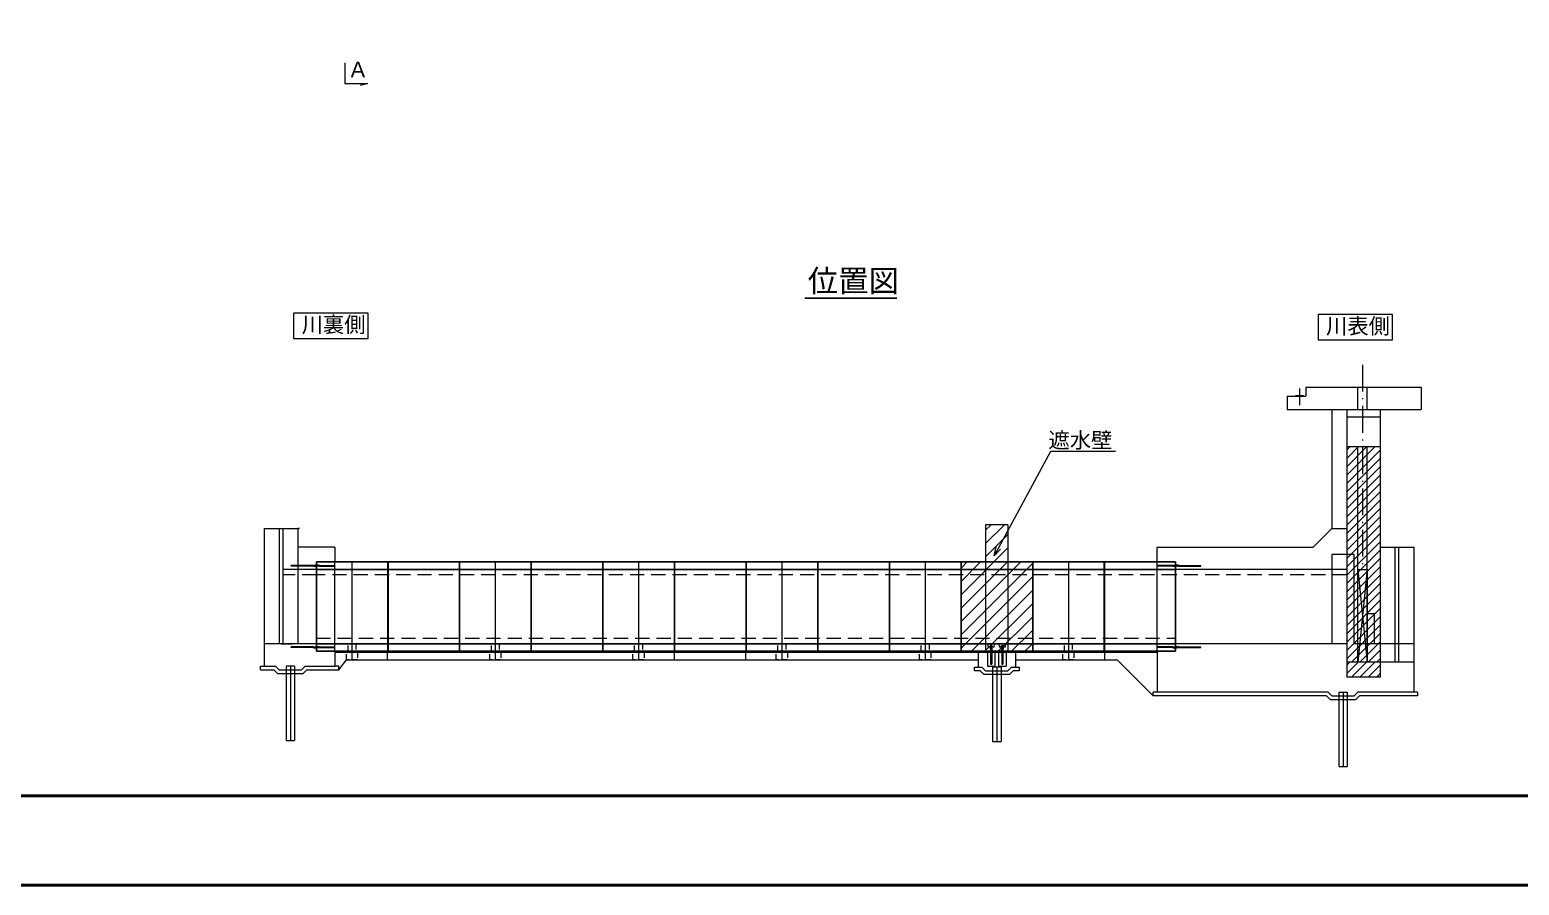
# Model space of a CAD drawing. Header units: millimetres. Extents: x 0 to 25230, y 0 to 17820.
# Drawn here: x 10200 to 20210, y 0 to 5752 of the extents above; entities that cross this region are included whole.
import ezdxf
from ezdxf import colors
from ezdxf.entities.mleader import LeaderData, LeaderLine
from ezdxf.math import Vec2, Vec3

# ---------------------------------------------------------------- set-up
doc = ezdxf.new("R2010")
doc.units = ezdxf.units.MM
doc.header["$LTSCALE"] = 30
for name, pattern in [('CENTER2', [28.575, 19.05, -3.175, 3.175, -3.175]), ('HIDDEN', [9.525, 6.35, -3.175]), ('HIDDEN2', [4.7625, 3.175, -1.5875]), ('SXF_一点短鎖線', [9.25, 6, -1.5, 0.25, -1.5])]:
    doc.linetypes.add(name, pattern=pattern)
for name, color, linetype, lineweight in [('0その他', 7, 'Continuous', 13), ('0中心線', 7, 'CENTER2', 5), ('0文字', 41, 'Continuous', 5), ('1Pca-BOX', 3, 'Continuous', 25), ('1Pca-BOX割付', 4, 'Continuous', 13), ('1アンカーボルト孔', 30, 'Continuous', 13), ('1グラウトホール', 1, 'HIDDEN2', 13), ('2均し基礎コンクリート', 140, 'Continuous', 13), ('2現場打ち・増しコン', 1, 'HIDDEN2', 13), ('2遮水・可とう矢板', 43, 'Continuous', 13), ('3機械式継手', 220, 'Continuous', 13), ('3金具', 243, 'Continuous', 13), ('D-TTL', 2, 'Continuous', 50)]:
    doc.layers.add(name, color=color, linetype=linetype, lineweight=lineweight)
doc.layers.add('0タイトル', color=7, linetype='Continuous')
doc.layers.add('D-WORK作業ﾚｲﾔ', color=9, linetype='Continuous', lineweight=9, plot=False)
doc.styles.get("Standard").update_dxf_attribs({"font": 'MS Gothic.ttf'})
doc.styles.add('寸法文字', font='MS Gothic.ttf')

# ---------------------------------------------------------------- blocks, each defined once
blk = doc.blocks.new('*U6')
at = {"layer": '0中心線', "ltscale": 0.1}
blk.add_line((682, 0), (-482, 0), dxfattribs=at)
at = {"layer": '3機械式継手'}
for p, q in [((-77, 8), (-482, 8)), ((-482, -8), (-482, 8)), ((-77, -13), (-77, 13)), ((-77, 13), (-22, 13)), ((-18, 13), (-22, 13)), ((-18, 13), (0, 13)), ((0, 13), (0, -13)), ((18, 13), (0, 13)), ((0, 13), (0, -13)), ((18, 13), (22, 13)), ((77, 13), (22, 13)), ((77, -13), (77, 13)), ((77, 8), (682, 8)), ((682, -8), (682, 8)), ((-77, -8), (-482, -8)), ((-77, -13), (-22, -13)), ((-18, -13), (-22, -13)), ((-18, -13), (0, -13)), ((18, -13), (0, -13)), ((18, -13), (22, -13)), ((77, -13), (22, -13)), ((77, -8), (682, -8))]:
    blk.add_line(p, q, dxfattribs=at)
at = {"layer": '3機械式継手', "linetype": 'HIDDEN2', "ltscale": 0.6}
for p, q in [((-77, 8), (0, 8)), ((-32, -8), (-32, 8)), ((-21, -8), (-21, 8)), ((77, 8), (0, 8)), ((21, -8), (21, 8)), ((32, -8), (32, 8)), ((-77, -8), (0, -8)), ((77, -8), (0, -8))]:
    blk.add_line(p, q, dxfattribs=at)
blk = doc.blocks.new('_Open30')
at = {"color": 0, "linetype": 'ByBlock', "lineweight": -2}
for p, q in [((-1, 0.27), (0, 0)), ((0, 0), (-1, -0.27)), ((0, 0), (-1, 0))]:
    blk.add_line(p, q, dxfattribs=at)

msp = doc.modelspace()

# ---------------------------------------------------------------- hatches: boundary and pattern name
at = {"layer": '0その他'}
h = msp.add_hatch(dxfattribs=at)
h.set_pattern_fill('ANSI31', color=256, scale=20)
h.set_pattern_definition([(45, (84.043, 3628.174), (-44.90128, 44.90128), [])])
h.paths.add_polyline_path([(16938.06, 2174.11), (16773.81, 2174.11), (16773.81, 2424.11), (16623.81, 2424.11), (16623.81, 2174.11), (16459.56, 2174.11), (16459.56, 1566.61), (16938.06, 1566.61)])
at = {"layer": '2現場打ち・増しコン', "linetype": 'Continuous'}
h = msp.add_hatch(dxfattribs=at)
h.set_pattern_fill('ANSI31', color=256, scale=12.5)
h.set_pattern_definition([(45, (-295.182, 50426.557), (-28.0633, 28.0633), [])])
h.paths.add_polyline_path([(19276.13, 1499.11), (19276.13, 2949.11), (19051.13, 2949.11), (19051.13, 1499.11)])
h = msp.add_hatch(dxfattribs=at)
h.set_pattern_fill('ANSI31', color=256, scale=12.5)
h.set_pattern_definition([(45, (-295.182, 50326.557), (-28.0633, 28.0633), [])])
h.paths.add_polyline_path([(19276.13, 1399.11), (19276.13, 1499.11), (19051.13, 1499.11), (19051.13, 1399.11)])

# ---------------------------------------------------------------- linework, layer by layer
at = {"layer": '0タイトル'}
msp.add_line((15408.8, 3946.58), (16027.36, 3946.58), dxfattribs=at)
at = {"layer": '0中心線', "linetype": 'SXF_一点短鎖線'}
msp.add_line((19157.38, 3500.35), (19157.38, 2124.11), dxfattribs=at)
at = {"layer": '0中心線'}
for p, q in [((11951.06, 1474.11), (11951.06, 974.11)), ((16698.81, 1466.61), (16698.81, 966.61)), ((19026.13, 1299.11), (19026.13, 799.11))]:
    msp.add_line(p, q, dxfattribs=at)
at = {"layer": '0文字'}
msp.add_lwpolyline([(12318.19, 5530.79), (12318.19, 5391.69), (12468.77, 5391.69), (12420.3, 5377.03)], dxfattribs=at)
for points in [[(12473.16, 3846.58), (11973.16, 3846.58), (11973.16, 3676.58), (12473.16, 3676.58)], [(19358.08, 3837.13), (18858.08, 3837.13), (18858.08, 3667.13), (19358.08, 3667.13)]]:
    msp.add_lwpolyline(points, close=True, dxfattribs=at)
at = {"layer": '1Pca-BOX'}
for p, q in [((12126.06, 2174.11), (17901.06, 2174.11)), ((12126.06, 2174.11), (12126.06, 1574.11)), ((17901.06, 2124.11), (12126.06, 2124.11)), ((17901.06, 2174.11), (17901.06, 1574.11)), ((17901.06, 1624.11), (12126.06, 1624.11)), ((12126.06, 1574.11), (17901.06, 1574.11))]:
    msp.add_line(p, q, dxfattribs=at)
at = {"layer": '1Pca-BOX', "linetype": 'HIDDEN2', "lineweight": 9}
for p, q in [((17901.06, 2086.61), (12126.06, 2086.61)), ((12126.06, 1661.61), (17901.06, 1661.61))]:
    msp.add_line(p, q, dxfattribs=at)
at = {"layer": '1Pca-BOX割付'}
for p, q in [((12604.56, 2174.11), (12604.56, 1574.11)), ((12607.56, 2174.11), (12607.56, 1574.11)), ((13086.06, 2174.11), (13086.06, 1574.11)), ((13089.06, 2174.11), (13089.06, 1574.11)), ((13567.56, 2174.11), (13567.56, 1574.11)), ((13570.56, 2174.11), (13570.56, 1574.11)), ((14049.06, 2174.11), (14049.06, 1574.11)), ((14052.06, 2174.11), (14052.06, 1574.11)), ((14530.56, 2174.11), (14530.56, 1574.11)), ((14533.56, 2174.11), (14533.56, 1574.11)), ((15012.06, 2174.11), (15012.06, 1574.11)), ((15015.06, 2174.11), (15015.06, 1574.11)), ((15493.56, 2174.11), (15493.56, 1574.11)), ((15496.56, 2174.11), (15496.56, 1574.11)), ((15975.06, 2174.11), (15975.06, 1574.11)), ((15978.06, 2174.11), (15978.06, 1574.11)), ((16456.56, 2174.11), (16456.56, 1574.11)), ((16459.56, 2174.11), (16459.56, 1574.11)), ((16938.06, 2174.11), (16938.06, 1574.11)), ((16941.06, 2174.11), (16941.06, 1574.11)), ((17419.56, 2174.11), (17419.56, 1574.11)), ((17422.56, 2174.11), (17422.56, 1574.11))]:
    msp.add_line(p, q, dxfattribs=at)
at = {"layer": '1アンカーボルト孔', "linetype": 'HIDDEN', "ltscale": 3}
for p, q in [((16636.31, 1566.61), (16636.31, 1474.11)), ((16686.31, 1566.61), (16686.31, 1474.11)), ((16711.31, 1566.61), (16711.31, 1474.11)), ((16761.31, 1566.61), (16761.31, 1474.11)), ((16636.31, 1474.11), (16686.31, 1474.11)), ((16711.31, 1474.11), (16761.31, 1474.11))]:
    msp.add_line(p, q, dxfattribs=at)
at = {"layer": '1アンカーボルト孔', "ltscale": 10}
for p, q in [((16653.81, 1601.61), (16656.31, 1574.11)), ((16728.81, 1601.61), (16731.31, 1574.11))]:
    msp.add_line(p, q, dxfattribs=at)
at = {"layer": '1アンカーボルト孔', "ltscale": 3}
for p, q in [((16656.31, 1574.11), (16666.31, 1574.11)), ((16666.31, 1574.11), (16668.81, 1601.61)), ((16731.31, 1574.11), (16741.31, 1574.11)), ((16741.31, 1574.11), (16743.81, 1601.61))]:
    msp.add_line(p, q, dxfattribs=at)
for points in [[(16642.56, 1601.61), (16640.06, 1624.11), (16682.56, 1624.11), (16680.06, 1601.61)], [(16717.56, 1601.61), (16715.06, 1624.11), (16757.56, 1624.11), (16755.06, 1601.61)]]:
    msp.add_lwpolyline(points, close=True, dxfattribs=at)
at = {"layer": '1グラウトホール', "ltscale": 0.4}
for points in [[(12339.06, 1624.11), (12391.56, 1624.11), (12391.56, 1574.11), (12339.06, 1574.11)], [(13302.06, 1624.11), (13354.56, 1624.11), (13354.56, 1574.11), (13302.06, 1574.11)], [(14265.06, 1624.11), (14317.56, 1624.11), (14317.56, 1574.11), (14265.06, 1574.11)], [(15228.06, 1624.11), (15280.56, 1624.11), (15280.56, 1574.11), (15228.06, 1574.11)], [(16191.06, 1624.11), (16243.56, 1624.11), (16243.56, 1574.11), (16191.06, 1574.11)], [(17154.06, 1624.11), (17206.56, 1624.11), (17206.56, 1574.11), (17154.06, 1574.11)], [(12327.81, 1566.61), (12402.81, 1566.61), (12402.81, 1516.61), (12327.81, 1516.61)], [(13290.81, 1566.61), (13365.81, 1566.61), (13365.81, 1516.61), (13290.81, 1516.61)], [(14253.81, 1566.61), (14328.81, 1566.61), (14328.81, 1516.61), (14253.81, 1516.61)], [(15216.81, 1566.61), (15291.81, 1566.61), (15291.81, 1516.61), (15216.81, 1516.61)], [(16179.81, 1566.61), (16254.81, 1566.61), (16254.81, 1516.61), (16179.81, 1516.61)], [(17142.81, 1566.61), (17217.81, 1566.61), (17217.81, 1516.61), (17142.81, 1516.61)]]:
    msp.add_lwpolyline(points, close=True, dxfattribs=at)
at = {"layer": '2均し基礎コンクリート'}
for p, q in [((12251.13, 1566.61), (17776.06, 1566.61)), ((12276.06, 1449.11), (12327.81, 1516.61)), ((12327.81, 1516.61), (16573.81, 1516.61)), ((12604.56, 1516.61), (12604.56, 1566.61)), ((14533.56, 1516.61), (14533.56, 1566.61)), ((15012.06, 1516.61), (15012.06, 1566.61)), ((16823.81, 1516.61), (17508.56, 1516.61)), ((17422.56, 1566.61), (17422.56, 1516.61)), ((17508.56, 1516.61), (17751.06, 1274.11)), ((17776.06, 1299.11), (17751.06, 1299.11)), ((17751.06, 1274.11), (17751.06, 1299.11)), ((18915.78, 1274.11), (17751.06, 1274.11)), ((18915.78, 1274.11), (18940.78, 1249.11)), ((18940.78, 1249.11), (19111.49, 1249.11)), ((19111.49, 1249.11), (19136.49, 1274.11)), ((19526.13, 1274.11), (19136.49, 1274.11)), ((19526.13, 1299.11), (19501.13, 1299.11)), ((19526.13, 1299.11), (19526.13, 1274.11))]:
    msp.add_line(p, q, dxfattribs=at)
for points in [[(11751.06, 1449.11), (11751.06, 1474.11), (11776.06, 1474.11)], [(11751.06, 1449.11), (11840.7, 1449.11), (11865.7, 1424.11), (12036.41, 1424.11), (12061.41, 1449.11), (12276.06, 1449.11)], [(12276.06, 1449.11), (12276.06, 1474.11), (12251.06, 1474.11)], [(16823.81, 1466.61), (16848.81, 1466.61), (16848.81, 1441.61), (16809.16, 1441.61), (16784.16, 1416.61), (16613.45, 1416.61), (16588.45, 1441.61), (16548.81, 1441.61), (16548.81, 1466.61), (16573.81, 1466.61)]]:
    msp.add_lwpolyline(points, dxfattribs=at)
at = {"layer": '2現場打ち・増しコン', "linetype": 'Continuous', "ltscale": 1500}
for p, q in [((18733.63, 3340.36), (18733.63, 3227.86)), ((19276.13, 1499.11), (19051.13, 1499.11))]:
    msp.add_line(p, q, dxfattribs=at)
at = {"layer": '2現場打ち・増しコン', "linetype": 'Continuous'}
for p, q in [((18776.13, 3349.11), (19551.13, 3349.11)), ((18776.13, 3349.11), (18776.13, 3287.86)), ((19551.13, 3349.11), (19551.13, 3199.11)), ((18651.13, 3287.86), (18651.13, 3199.11)), ((18651.13, 3287.86), (18776.13, 3287.86)), ((18651.13, 3199.11), (19551.13, 3199.11)), ((18951.13, 3199.11), (18951.13, 2399.11)), ((19051.13, 3199.11), (19051.13, 1399.11)), ((19051.13, 3149.11), (19276.13, 3149.11)), ((19276.13, 3199.11), (19276.13, 1399.11)), ((19051.13, 2949.11), (19276.13, 2949.11)), ((19126.13, 1499.11), (19126.13, 2949.11)), ((19188.63, 1499.11), (19188.63, 2949.11)), ((16623.81, 2424.11), (16623.81, 2174.11)), ((16773.81, 2424.11), (16623.81, 2424.11)), ((16773.81, 2424.11), (16773.81, 2224.11)), ((16773.81, 2424.11), (16773.81, 2174.11)), ((11776.06, 2399.11), (12001.06, 2399.11)), ((11776.06, 2399.11), (11776.06, 1474.11)), ((11876.06, 2399.11), (11876.06, 1624.11)), ((11901.06, 2399.11), (11901.06, 1624.11)), ((12001.06, 2399.11), (12001.06, 2274.11)), ((12012.43, 2399.11), (12001.06, 2399.11)), ((18951.13, 2399.11), (18826.13, 2274.11)), ((18951.13, 2399.11), (19051.13, 2399.11)), ((12251.06, 2274.11), (12001.06, 2274.11)), ((12251.06, 2274.11), (12251.06, 2174.11)), ((17776.06, 2174.11), (17776.06, 2274.11)), ((17776.06, 2274.11), (18826.13, 2274.11)), ((19276.13, 2274.11), (19276.13, 1399.11)), ((19276.13, 2274.11), (19501.13, 2274.11)), ((19376.13, 1499.11), (19376.13, 2274.11)), ((19401.13, 1499.11), (19401.13, 2274.11)), ((19501.13, 2274.11), (19501.13, 1299.11)), ((12126.06, 2124.11), (11901.06, 2124.11)), ((19051.13, 2124.11), (17901.06, 2124.11)), ((19126.13, 2124.11), (19188.63, 1499.11)), ((19188.63, 2124.11), (19126.13, 1499.11)), ((19238.63, 1824.11), (19188.63, 1824.11)), ((19238.63, 1624.11), (19238.63, 1824.11)), ((12126.06, 1624.11), (11776.06, 1624.11)), ((11888.56, 1624.11), (11963.56, 1624.11)), ((19051.13, 1624.11), (17901.06, 1624.11)), ((12251.06, 1574.11), (12251.06, 1474.11)), ((16573.81, 1566.61), (16573.81, 1466.61)), ((16823.81, 1566.61), (16573.81, 1566.61)), ((16823.81, 1566.61), (16823.81, 1466.61)), ((17776.06, 1574.11), (17776.06, 1299.11)), ((19501.13, 1499.11), (19276.13, 1499.11)), ((19276.13, 1399.11), (19051.13, 1399.11)), ((18926.13, 1299.11), (17776.06, 1299.11)), ((18926.13, 1299.11), (18951.13, 1274.11)), ((18951.13, 1274.11), (19101.13, 1274.11)), ((19101.13, 1274.11), (19126.13, 1299.11)), ((19501.13, 1299.11), (19126.13, 1299.11))]:
    msp.add_line(p, q, dxfattribs=at)
at = {"layer": '2現場打ち・増しコン', "linetype": 'Continuous', "ltscale": 0.2}
for p, q in [((19126.13, 3199.11), (19126.13, 3349.11)), ((19188.63, 3199.11), (19188.63, 3349.11)), ((12001.06, 2274.11), (12001.06, 1624.11)), ((12251.06, 1574.11), (12251.06, 2174.11)), ((16623.81, 2174.11), (16623.81, 1566.61)), ((16773.81, 2174.11), (16773.81, 1566.61)), ((17776.06, 1574.11), (17776.06, 2174.11))]:
    msp.add_line(p, q, dxfattribs=at)
at = {"layer": '2現場打ち・増しコン', "linetype": 'HIDDEN2', "lineweight": 9}
for p, q in [((12126.06, 2086.61), (11901.06, 2086.61)), ((19051.13, 2086.61), (17901.06, 2086.61))]:
    msp.add_line(p, q, dxfattribs=at)
at = {"layer": '2現場打ち・増しコン', "linetype": 'Continuous', "ltscale": 1500}
msp.add_lwpolyline([(18708.63, 3292.86), (18758.63, 3292.86), (18758.63, 3287.86), (18708.63, 3287.86), (18708.63, 3292.86)], dxfattribs=at)
at = {"layer": '2現場打ち・増しコン', "linetype": 'Continuous', "ltscale": 0.2}
msp.add_lwpolyline([(19501.13, 1624.11), (19101.13, 1624.11), (19101.13, 2224.11), (18951.13, 2224.11), (18951.13, 1624.11)], dxfattribs=at)
at = {"layer": '2現場打ち・増しコン', "linetype": 'Continuous'}
for points in [[(12251.06, 2174.11), (12126.06, 2174.11), (12126.06, 1574.11), (12251.06, 1574.11)], [(17776.06, 1574.11), (17901.06, 1574.11), (17901.06, 2174.11), (17776.06, 2174.11)], [(11776.06, 1474.11), (11851.06, 1474.11), (11876.06, 1449.11), (12026.06, 1449.11), (12051.06, 1474.11), (12251.06, 1474.11)], [(16573.81, 1466.61), (16598.81, 1466.61), (16623.81, 1441.61), (16773.81, 1441.61), (16798.81, 1466.61), (16823.81, 1466.61)]]:
    msp.add_lwpolyline(points, dxfattribs=at)
msp.add_lwpolyline([(19126.13, 1499.11), (19126.13, 2124.11), (19188.63, 2124.11), (19188.63, 1499.11)], close=True, dxfattribs=at)
at = {"layer": '2遮水・可とう矢板'}
for p, q in [((11979.81, 1474.11), (11922.31, 1474.11)), ((11922.31, 1474.11), (11922.31, 974.11)), ((11979.81, 1474.11), (11979.81, 974.11)), ((16670.06, 1466.61), (16670.06, 966.61)), ((16727.56, 1466.61), (16670.06, 1466.61)), ((16727.56, 1466.61), (16727.56, 966.61)), ((18997.38, 1299.11), (18997.38, 799.11)), ((18997.38, 1299.11), (19054.88, 1299.11)), ((19054.88, 1299.11), (19054.88, 799.11)), ((11922.31, 974.11), (11979.81, 974.11)), ((16670.06, 966.61), (16727.56, 966.61)), ((18997.38, 799.11), (19054.88, 799.11))]:
    msp.add_line(p, q, dxfattribs=at)
at = {"layer": '3金具', "linetype": 'HIDDEN'}
for p, q in [((16657.18, 1604.23), (16657.18, 1601.61)), ((16665.43, 1604.23), (16665.43, 1601.61)), ((16732.18, 1604.23), (16732.18, 1601.61)), ((16740.43, 1604.23), (16740.43, 1601.61))]:
    msp.add_line(p, q, dxfattribs=at)
at = {"layer": '3金具'}
for p, q in [((16657.31, 1611.61), (16665.31, 1611.61)), ((16657.31, 1611.61), (16657.31, 1610.23)), ((16665.31, 1611.61), (16665.31, 1610.23)), ((16732.31, 1611.61), (16740.31, 1611.61)), ((16732.31, 1611.61), (16732.31, 1610.23)), ((16740.31, 1611.61), (16740.31, 1610.23)), ((16657.31, 1486.61), (16665.31, 1486.61)), ((16732.31, 1486.61), (16740.31, 1486.61))]:
    msp.add_line(p, q, dxfattribs=at)
at = {"layer": '3金具', "ltscale": 0.3}
for p, q in [((16657.79, 1610.23), (16657.79, 1604.23)), ((16664.82, 1610.23), (16664.82, 1604.23)), ((16732.79, 1610.23), (16732.79, 1604.23)), ((16739.82, 1610.23), (16739.82, 1604.23)), ((16657.31, 1601.61), (16657.31, 1486.61)), ((16665.31, 1601.61), (16665.31, 1486.61)), ((16732.31, 1601.61), (16732.31, 1486.61)), ((16740.31, 1601.61), (16740.31, 1486.61))]:
    msp.add_line(p, q, dxfattribs=at)
at = {"layer": '3金具'}
for points in [[(16648.81, 1603.11), (16673.81, 1603.11), (16673.81, 1601.61), (16648.81, 1601.61)], [(16654.31, 1604.23), (16668.31, 1604.23), (16668.31, 1603.11), (16654.31, 1603.11)], [(16654.67, 1610.23), (16667.94, 1610.23), (16667.94, 1604.23), (16654.67, 1604.23)], [(16723.81, 1603.11), (16748.81, 1603.11), (16748.81, 1601.61), (16723.81, 1601.61)], [(16729.31, 1604.23), (16743.31, 1604.23), (16743.31, 1603.11), (16729.31, 1603.11)], [(16729.67, 1610.23), (16742.94, 1610.23), (16742.94, 1604.23), (16729.67, 1604.23)]]:
    msp.add_lwpolyline(points, close=True, dxfattribs=at)
at = {"layer": 'D-TTL'}
for points in [[(0, 0), (25230, 0), (25230, 17820), (0, 17820)], [(600, 600), (24630, 600), (24630, 17220), (600, 17220)]]:
    msp.add_lwpolyline(points, close=True, dxfattribs=at)
at = {"layer": 'D-WORK作業ﾚｲﾔ'}
for p, q in [((12365.38, 2174.11), (12365.38, 1516.61)), ((13328.31, 2174.11), (13328.31, 1516.61)), ((14291.31, 2174.11), (14291.31, 1516.61)), ((15254.31, 2174.11), (15254.31, 1516.61)), ((16217.31, 2174.11), (16217.31, 1516.61)), ((17180.31, 2174.11), (17180.31, 1516.61))]:
    msp.add_line(p, q, dxfattribs=at)

# ---------------------------------------------------------------- block references
at = {"layer": '3機械式継手', "ltscale": 0.8, "yscale": 0.25, "zscale": 0.25}
for p, xscale in [((12126.06, 2147.86), -0.25), ((17901.06, 2147.86), 0.25), ((12126.06, 1600.36), -0.25), ((17901.06, 1600.36), 0.25)]:
    msp.add_blockref('*U6', p, dxfattribs=dict(at, xscale=xscale))

# ---------------------------------------------------------------- texts
at = {"layer": '0タイトル'}
msp.add_text('位置図', height=150, dxfattribs=at).set_placement((15428.38, 3989.08))
at = {"layer": '0文字'}
for s, p in [('Ａ', (12334.38, 5431.99)), ('川裏側', (12026.84, 3717.15)), ('川表側', (18911.76, 3707.71))]:
    msp.add_text(s, height=105, dxfattribs=at).set_placement(p)

# ---------------------------------------------------------------- leaders
ml = msp.add_multileader_mtext('Standard', dxfattribs=at)
ml.set_content('遮水壁', color=256, style='寸法文字')
ml.set_leader_properties(color=256, linetype='ByLayer', lineweight=-1)
ml.set_arrow_properties(name='OPEN30')
ml.build(insert=Vec2(0, 0))
ml.multileader.update_dxf_attribs({"text_left_attachment_type": 6, "text_right_attachment_type": 6, "dogleg_length": 0, "arrow_head_size": 60, "scale": 30})
ctx = ml.context
ctx.base_point, ctx.scale, ctx.char_height, ctx.arrow_head_size, ctx.landing_gap_size, ctx.plane_origin = Vec3(17063.21, 2919.19), 30, 105, 60, 0, Vec3(15637.28, 2681.03)
ctx.left_attachment, ctx.right_attachment, ctx.text_align_type = 6, 6, 1
notes = []
notes.append((ctx, [(0, (1, 1, 0), (17063.21, 2919.19), (1, 0), 0, [(0, [(16681.51, 2214.72)], 0, [])])]))
ctx.mtext.insert, ctx.mtext.alignment, ctx.mtext.line_spacing_factor, ctx.mtext.flow_direction = Vec3(17261.22, 3045.19), 2, 0.8, 5
for ctx, leaders in notes:
    for number, flags, end, landing, length, lines in leaders:
        leader = LeaderData()
        leader.index, (leader.has_last_leader_line, leader.has_dogleg_vector, leader.attachment_direction) = number, flags
        leader.last_leader_point, leader.dogleg_vector, leader.dogleg_length = Vec3(end), Vec3(landing), length
        for number, points, colour, breaks in lines:
            line = LeaderLine()
            line.index, line.vertices, line.color, line.breaks = number, Vec3.list(points), colors.encode_raw_color(colour), breaks
            leader.lines.append(line)
        ctx.leaders.append(leader)

doc.saveas('drawing.dxf')
